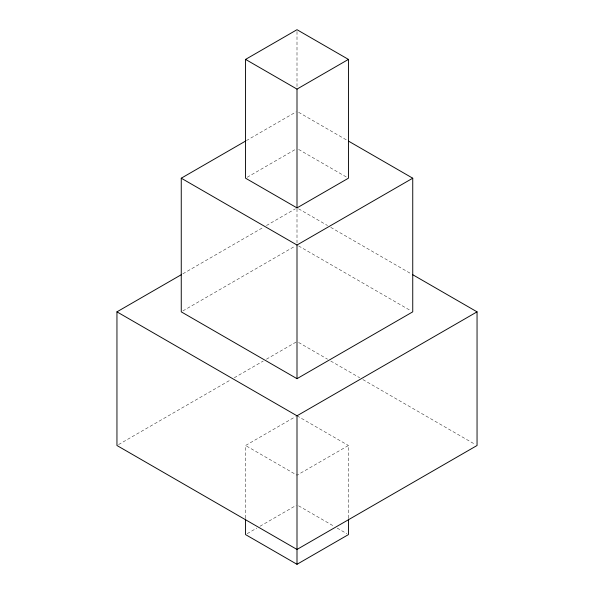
<?xml version="1.0" encoding="UTF-8"?>
<svg xmlns="http://www.w3.org/2000/svg" width="594" height="594" viewBox="0 0 594 594"><rect width="100%" height="100%" fill="white"/><g stroke="black" fill="none" stroke-linecap="round" stroke-linejoin="round"><path stroke-width="0.45" stroke-dasharray="2.97 2.23" d="M246.362 140.615L296.198 111.843M247.163 177.272L296.198 148.968M182.863 273.797L263.239 227.391M266.454 225.534L295.389 208.828M182.863 310.922L295.389 245.953M118.562 444.572L231.088 379.603M234.303 377.747L263.239 361.041M266.454 359.184L296.198 342.018M245.56 518.065L245.56 445.5L295.389 416.728M348.44 518.065L348.44 445.5L297 475.2L245.56 445.5M247.163 533.672L256.808 528.103M260.024 526.247L296.198 505.368M298.611 112.303L347.639 140.615M298.611 149.428L346.837 177.272M298.611 208.828L327.546 225.534M330.761 227.391L411.137 273.797M298.611 245.953L411.137 310.922M298.611 342.478L327.546 359.184M330.761 361.041L359.697 377.747M362.912 379.603L475.438 444.572M297 415.8L348.44 445.5M298.611 505.828L333.977 526.247M337.192 528.103L346.837 533.672M297 31.541L297 87.719M297 208.821L297 243.852"/><path stroke-width="0.89" d="M245.56 59.4L297 29.7L348.44 59.4L348.44 178.2L297 207.9L245.56 178.2L245.56 59.4L297 89.1L348.44 59.4M348.44 141.075L412.741 178.2L412.741 311.85L297 378.675L181.259 311.85L181.259 178.2L245.56 141.075M412.741 274.725L477.049 311.85L477.049 445.5L297 549.45L116.951 445.5L116.951 311.85L181.259 274.725M181.259 178.2L297 245.025L412.741 178.2M116.951 311.85L297 415.8L477.049 311.85M245.56 518.985L245.56 534.6L297 564.3L348.44 534.6L348.44 518.985M297 89.1L297 207.9M297 245.025L297 378.675M297 415.8L297 549.45M297 549.606L297 564.3"/></g></svg>
